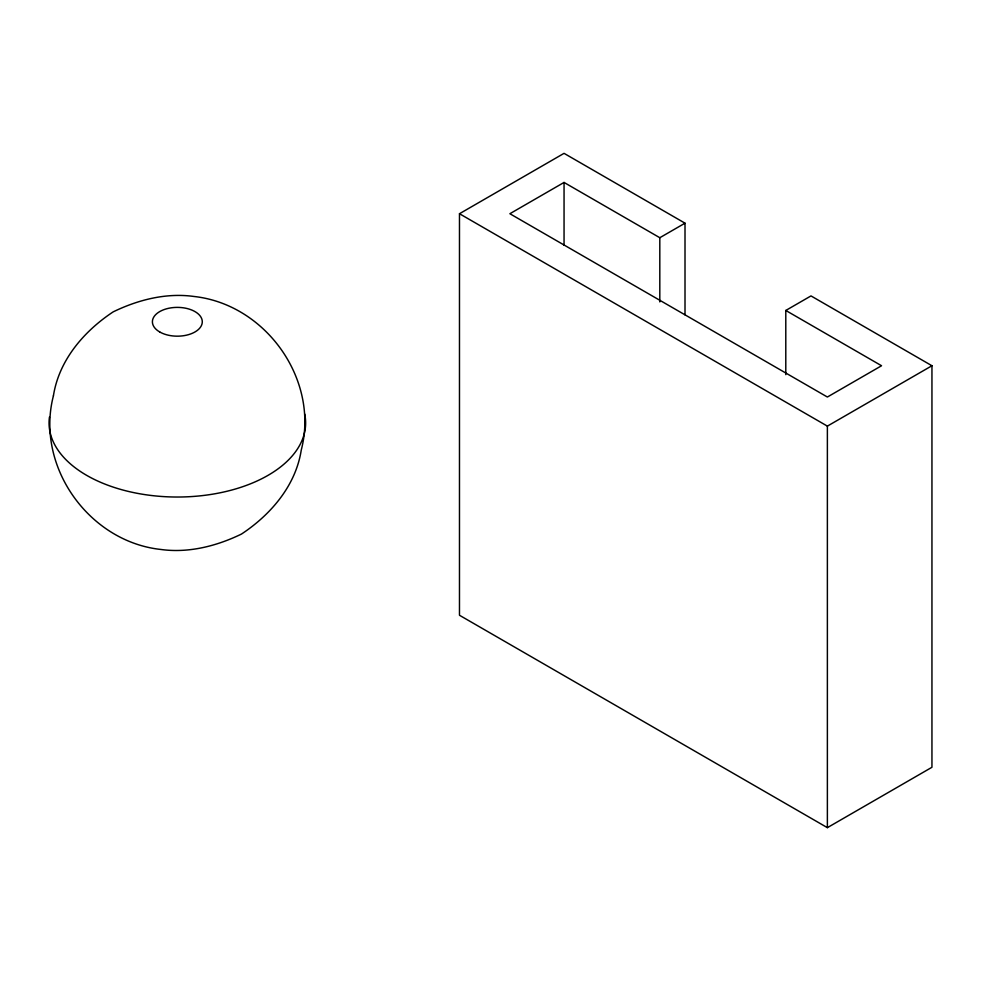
<?xml version="1.0" encoding="UTF-8"?>
<svg xmlns="http://www.w3.org/2000/svg" width="981" height="981" viewBox="0 0 981 981"><rect width="100%" height="100%" fill="white"/><g stroke="black" fill="none" stroke-linecap="round" stroke-linejoin="round"><path stroke-width="1.47" d="M785.793 374.656L785.793 310.462L810.993 295.919L931.95 365.741L931.95 767.277L827.375 827.657L459.476 615.259L459.476 213.723L564.05 153.343L685.008 223.178L685.008 314.876M685.008 223.178L659.808 237.721L564.05 182.441L509.875 213.723L827.375 397.023L881.551 365.741L785.793 310.462M459.476 213.723L827.375 426.122L931.95 365.741M827.375 426.122L827.375 827.657M659.808 237.721L659.808 301.915M564.05 182.441L564.05 245.275M304.699 414.031A128.29 74.066 0 0 1 179.94 497.011A128.29 74.066 0 0 1 49.467 417.023M53.415 395.846C35.132 466.183 88.817 541.647 160.737 549.446C188.438 553.321 216.642 546.11 241.485 534.056C270.768 514.706 295.759 485.644 301.253 450.071C319.548 379.733 265.863 304.282 193.944 296.47C166.243 292.596 138.039 299.806 113.195 311.86C83.912 331.21 58.921 360.272 53.415 395.846M159.707 331.958A24.942 14.396 0 0 0 201.436 325.508A24.942 14.396 0 0 0 170.878 307.875A24.942 14.396 0 0 0 159.707 331.958"/></g></svg>
